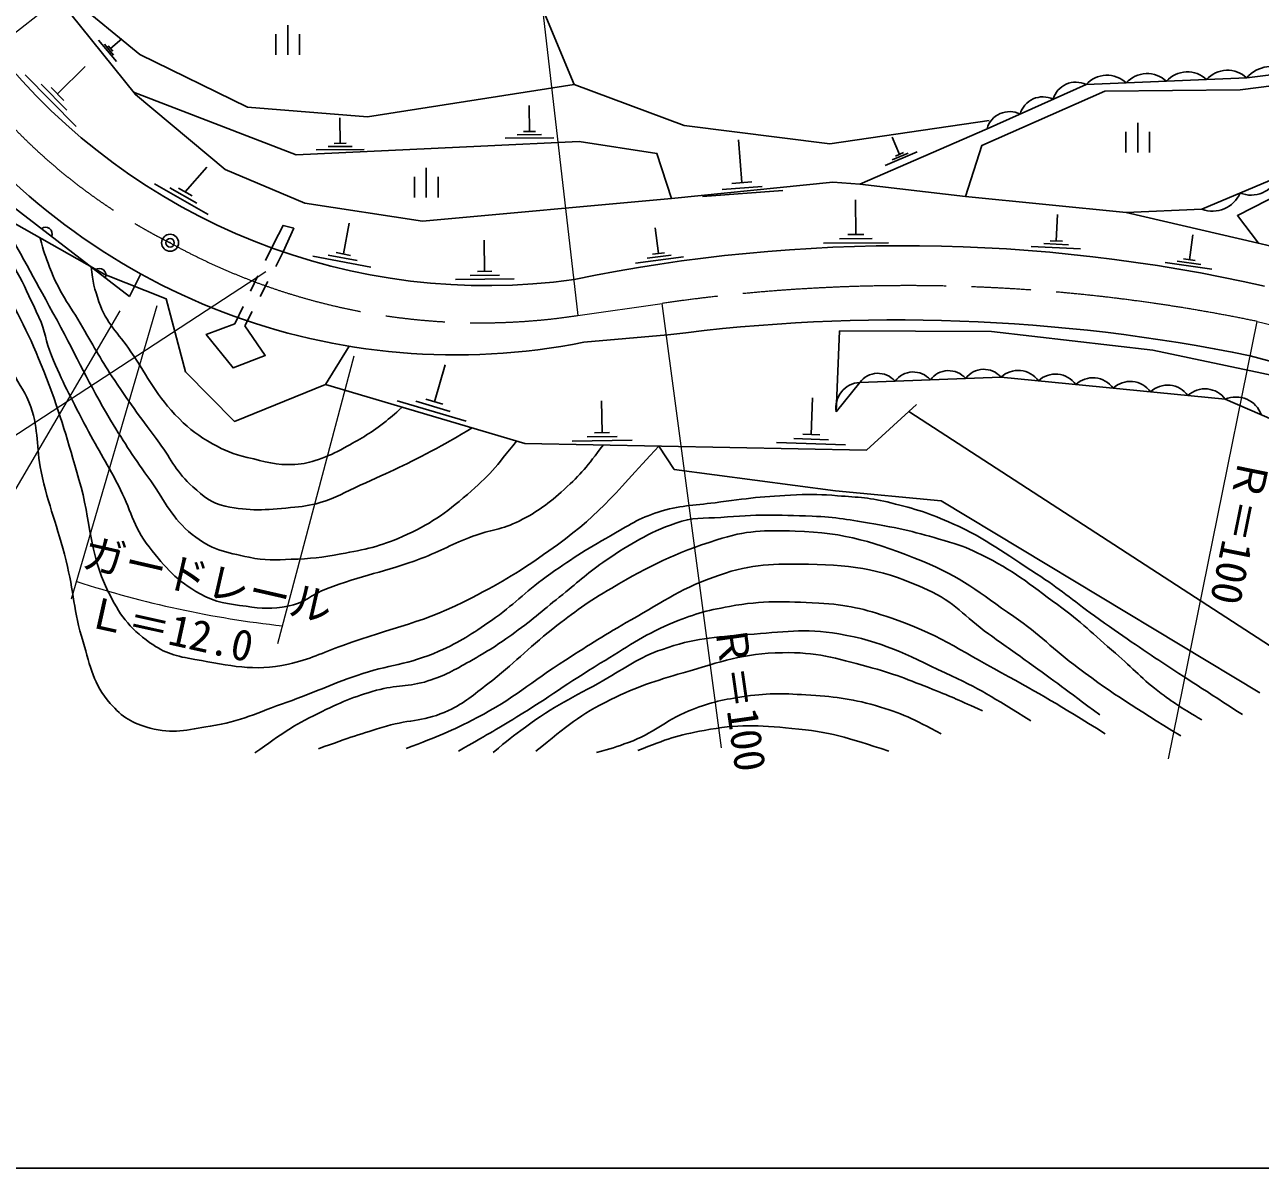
# Model space of a CAD drawing. Units: millimetres, scale not verified. Extents: x 40000 to 680000, y 20000 to 380000.
# Drawn here: x 272972 to 345865, y 205000 to 272468 of the extents above; entities that cross this region are included whole.
import ezdxf
from ezdxf.enums import TextEntityAlignment as Align

# ---------------------------------------------------------------- set-up
doc = ezdxf.new("R2010")
doc.units = ezdxf.units.MM
doc.header["$LTSCALE"] = 1000
doc.header["$PDMODE"] = 32
doc.header["$PDSIZE"] = 500
doc.linetypes.add('CHAIN', pattern=[18.5, 12, -1.5, 3.5, -1.5])
for name, color, linetype, lineweight in [('M-BGD', 7, 'Continuous', 25), ('M-BMK', 2, 'CHAIN', 13), ('M-BMK-SRVR', 3, 'Continuous', 25), ('M-STR-HTXT', 7, 'Continuous', 13), ('M-TTL-BAND', 7, 'Continuous', 25)]:
    doc.layers.add(name, color=color, linetype=linetype, lineweight=lineweight)
doc.styles.add('ＭＳ ゴシック', font='')
doc.styles.get('ＭＳ ゴシック').set_extended_font_data('MS Gothic')

msp = doc.modelspace()

# ---------------------------------------------------------------- linework, layer by layer
at = {"layer": 'M-BGD'}
for p, q in [((287790, 270684), (287790, 271909)), ((288490, 270684), (288490, 272434)), ((289190, 270684), (289190, 271909)), ((278392, 270292), (277335, 271556)), ((278212, 270679), (277683, 271310)), ((278164, 270907), (277900, 271223)), ((278032, 271065), (278706, 271629)), ((274904, 268389), (276535, 269993)), ((276000, 266458), (272992, 269517)), ((275452, 267424), (273948, 268953)), ((275280, 268006), (274528, 268771)), ((302748, 266167), (302733, 267695)), ((291575, 265469), (291559, 266978)), ((303106, 266170), (302390, 266163)), ((329745, 266330), (322234, 263053)), ((337939, 264923), (337939, 266148)), ((338639, 264923), (338639, 266673)), ((339339, 264923), (339339, 266148)), ((291928, 265472), (291221, 265465)), ((304185, 265799), (301319, 265770)), ((303466, 265983), (302033, 265968)), ((315277, 263150), (315089, 265677)), ((324574, 264819), (324148, 265824)), ((292993, 265106), (290164, 265077)), ((292284, 265287), (290869, 265273)), ((325623, 264968), (323739, 264168)), ((325099, 264893), (324157, 264493)), ((324810, 264919), (324339, 264719)), ((282446, 262599), (283721, 264068)), ((296665, 262272), (296665, 264022)), ((295965, 262272), (295965, 263497)), ((297365, 262272), (297365, 263497)), ((315869, 263195), (314685, 263106)), ((283792, 261276), (280620, 263077)), ((283119, 261938), (281533, 262838)), ((282843, 262374), (282050, 262824)), ((317692, 262695), (312956, 262342)), ((316485, 262923), (314116, 262746)), ((322007, 260095), (321993, 262140)), ((333824, 259709), (333899, 261263)), ((337953, 261394), (342419, 261590)), ((291774, 258943), (292123, 260767)), ((310371, 258969), (310174, 260483)), ((287168, 258550), (287661, 259569)), ((300107, 257920), (300083, 259765)), ((323927, 259597), (320094, 259571)), ((322967, 259846), (321050, 259833)), ((322486, 260098), (321528, 260092)), ((334544, 259479), (333086, 259550)), ((334189, 259691), (333460, 259726)), ((341685, 258601), (341895, 260075)), ((288227, 259061), (287783, 258210)), ((293397, 258160), (289976, 258814)), ((292585, 258551), (290875, 258879)), ((292202, 258861), (291346, 259025)), ((311840, 258776), (309002, 258406)), ((311106, 258873), (309687, 258688)), ((310726, 259016), (310017, 258923)), ((335263, 259250), (332348, 259390)), ((343015, 258036), (340251, 258430)), ((342350, 258319), (340968, 258516)), ((342031, 258552), (341340, 258651)), ((279156, 256436), (279831, 257762)), ((286298, 256749), (286733, 257650)), ((287320, 257323), (286857, 256437)), ((301843, 257482), (298384, 257436)), ((300975, 257701), (299245, 257678)), ((300540, 257926), (299675, 257914)), ((285370, 254830), (285863, 255849)), ((286394, 255550), (285949, 254698)), ((321050, 254402), (320852, 249623)), ((305962, 253741), (310911, 254163)), ((290718, 251233), (292108, 253501)), ((297139, 250224), (297781, 252398)), ((345270, 252938), (350749, 251431)), ((299016, 249079), (294941, 250282)), ((298078, 249651), (296040, 250253)), ((297649, 250074), (296630, 250374)), ((307030, 248402), (307000, 250282)), ((319377, 248287), (319454, 250454)), ((325141, 249649), (348237, 234642)), ((308800, 247960), (305275, 247904)), ((307915, 248181), (306152, 248153)), ((307471, 248409), (306589, 248395)), ((320383, 247980), (318352, 248052)), ((319885, 248269), (318869, 248305)), ((310373, 247606), (311278, 246220)), ((321389, 247673), (317327, 247818)), ((311278, 246220), (320804, 244973)), ((320804, 244973), (327035, 244376)), ((327035, 244376), (345844, 233050))]:
    msp.add_line(p, q, dxfattribs=at)
for points in [[(251880, 301269), (266665, 284301), (279501, 268345), (284793, 263922), (289493, 261947), (296444, 260881), (311136, 262224), (320654, 263171), (322234, 263053), (328474, 262342), (337953, 261394), (354225, 257603), (358648, 256141), (368641, 257603), (380499, 259232)], [(325592, 250058), (322630, 247372), (302487, 247757), (290718, 251233), (285347, 249060), (282463, 251983), (281318, 256288), (277698, 257723), (268746, 262778), (255818, 283477)], [(279156, 256436), (269362, 263966), (264096, 271207)], [(342419, 261590), (351428, 265382), (353482, 266527), (358340, 269884), (355891, 270634), (350085, 269963), (345070, 269331), (335591, 268936), (329745, 266330)], [(328474, 262342), (329430, 265342), (336697, 268541), (344675, 268620), (354232, 269845), (358340, 269884)], [(345766, 259574), (344517, 261208), (361368, 269818)], [(311136, 262224), (310266, 264872), (305685, 265583), (299879, 265306), (288979, 264793), (279388, 268485)], [(305397, 268936), (311884, 266512), (320474, 265446), (329861, 266815)], [(287661, 259569), (288214, 260622), (288846, 260464), (288227, 259061)], [(285370, 254830), (283685, 254198), (285265, 252223), (287161, 252960), (285949, 254698)], [(353001, 248201), (350237, 251006), (339534, 253257), (330015, 254363), (321050, 254402)], [(350197, 247609), (343799, 250374), (330568, 251677), (322235, 251361), (320852, 249623)]]:
    msp.add_lwpolyline(points, dxfattribs=at)
msp.add_lwpolyline([(274268, 278686), (275227, 279552), (275396, 279461), (288651, 275690), (303462, 273557), (305397, 268936), (293193, 267041), (286124, 267594), (279765, 270714), (275736, 274031)], close=True, dxfattribs=at)
for centre, radius, start, end in [((300205, 294145), 37072, 218.60328, 278.03907), ((343933, 268126), 1656, 46.66248, 138.10941), ((346492, 268152), 1847, 54.01217, 140.3489), ((334978, 267691), 1388, 63.80546, 164.26312), ((336824, 267830), 1656, 46.66248, 138.10941), ((339193, 267929), 1656, 46.66248, 138.10941), ((341563, 268028), 1656, 46.66248, 138.10941), ((298380, 291389), 38404, 216.84463, 281.38705), ((333030, 266822), 1388, 63.80546, 164.26312), ((331081, 265953), 1388, 63.80546, 164.26312), ((345315, 264158), 1743, 248.31233, 337.33502), ((343063, 263210), 1743, 248.31233, 337.33502), ((274207, 260134), 384, 335.12668, 129.76591), ((324839, 163406), 96022, 77.20234, 101.68623), ((277379, 257696), 384, 335.12668, 129.76591), ((324447, 151320), 103730, 78.41984, 97.49862), ((323308, 250564), 1337, 40.92187, 143.42075), ((325391, 250643), 1337, 40.92187, 143.42075), ((327475, 250722), 1337, 40.92187, 143.42075), ((329558, 250801), 1337, 40.92187, 143.42075), ((331575, 250596), 1477, 35.79446, 132.95372), ((333780, 250378), 1477, 35.79446, 132.95372), ((335985, 250161), 1477, 35.79446, 132.95372), ((322313, 249880), 1483, 93.01083, 189.98786), ((338190, 249944), 1477, 35.79446, 132.95372), ((340395, 249727), 1477, 35.79446, 132.95372), ((342601, 249509), 1477, 35.79446, 132.95372), ((344429, 248904), 1599, 20.0548, 113.20698)]:
    msp.add_arc(centre, radius, start, end, dxfattribs=at)
for points, knots in [([(198536, 289936), (200000, 290008), (200525, 290091), (201766, 290375), (203760, 290831), (204688, 291659), (206576, 292446), (208194, 293121), (209091, 293524), (210736, 294131), (211495, 294412), (211909, 294624), (212702, 294781), (213854, 295009), (214540, 295117), (215703, 294956), (217594, 294696), (218522, 293976), (220250, 293166), (220951, 292837), (221283, 292539), (221917, 292095), (223588, 290928), (224274, 289939), (225972, 288813), (227294, 287936), (228062, 287482), (229465, 286742), (231369, 285737), (232474, 285248), (234433, 284354), (236050, 283616), (237002, 283304), (238611, 282546), (239828, 281973), (240581, 281768), (241700, 281019), (242229, 280665), (242530, 280445), (242929, 279948), (243426, 279329), (243713, 278909), (243824, 278123), (243964, 277128), (243676, 276562), (243613, 275560), (243523, 274122), (243611, 273307), (243455, 271874), (243326, 270692), (243047, 270065), (242806, 268902), (242422, 267046), (242313, 265984), (241873, 264142), (241389, 262118), (240941, 261030), (240451, 259007), (240040, 257314), (239819, 256359), (239555, 254637), (239357, 253341), (239103, 252589), (239292, 251293), (239412, 250473), (239689, 250032), (240187, 249371), (240622, 248794), (240985, 248564), (241583, 248159), (242521, 247526), (243013, 246926), (244137, 246790), (245144, 246668), (245797, 246785), (246691, 247264), (247518, 247707), (247775, 248252), (248402, 248949), (249198, 249835), (249575, 250396), (250219, 251398), (252223, 254514), (253042, 256443), (254958, 259613), (255574, 260631), (255786, 261316), (256617, 262167), (257408, 262976), (257837, 263492), (258829, 264036), (259509, 264409), (259989, 264394), (260751, 264537), (261926, 264756), (262613, 264801), (263805, 264721), (264412, 264680), (264722, 264462), (265280, 264221), (266779, 263572), (267530, 263008), (268861, 262062), (269916, 261311), (270402, 260740), (271230, 259745), (272532, 258179), (272933, 257053), (273811, 255216), (274212, 254376), (274189, 253809), (274548, 252951), (275214, 251360), (275673, 250505), (276470, 248976), (277230, 247518), (277734, 246745), (278497, 245289), (279234, 243884), (279333, 242903), (280314, 241656), (281300, 240404), (281929, 239676), (283316, 238891), (284271, 238351), (284942, 238313), (286028, 238154), (286979, 238015), (287543, 237990), (288490, 238161), (289449, 238335), (289860, 238825), (290767, 239181), (292899, 240017), (294211, 240152), (296349, 240971), (297562, 241436), (298186, 241835), (299403, 242288), (300458, 242680), (301137, 242676), (302142, 243183), (303275, 243756), (303851, 244210), (304801, 245052), (305818, 245953), (306146, 246406), (307093, 247669)], [0, 0, 0, 0, 1, 1, 1, 2, 2, 2, 3, 3, 3, 4, 4, 4, 5, 5, 5, 6, 6, 6, 7, 7, 7, 8, 8, 8, 9, 9, 9, 10, 10, 10, 11, 11, 11, 12, 12, 12, 13, 13, 13, 14, 14, 14, 15, 15, 15, 16, 16, 16, 17, 17, 17, 18, 18, 18, 19, 19, 19, 20, 20, 20, 21, 21, 21, 22, 22, 22, 23, 23, 23, 24, 24, 24, 25, 25, 25, 26, 26, 26, 27, 27, 27, 28, 28, 28, 29, 29, 29, 30, 30, 30, 31, 31, 31, 32, 32, 32, 33, 33, 33, 34, 34, 34, 35, 35, 35, 36, 36, 36, 37, 37, 37, 38, 38, 38, 39, 39, 39, 40, 40, 40, 41, 41, 41, 42, 42, 42, 43, 43, 43, 44, 44, 44, 45, 45, 45, 46, 46, 46, 47, 47, 47, 48, 48, 48, 49, 49, 49, 49]), ([(310373, 247606), (307615, 244584), (306753, 243439), (303896, 241420), (302199, 240222), (301193, 239621), (299354, 238656), (296545, 237182), (294716, 236925), (291731, 235852), (290487, 235404), (289824, 235026), (288532, 234746), (286419, 234288), (285135, 234661), (283003, 235022), (281915, 235206), (281256, 235371), (280357, 236010), (279107, 236896), (278555, 237678), (277885, 239055), (276720, 241447), (276921, 243094), (276170, 245646), (275480, 247993), (275137, 249327), (274261, 251610), (273396, 253866), (272772, 255083), (271593, 257192), (270886, 258457), (270651, 259327), (269592, 260317), (268418, 261414), (267662, 262005), (266169, 262598), (264963, 263078), (264213, 263433), (262922, 263301), (261222, 263127), (260173, 262912), (258762, 261949), (257864, 261337), (257511, 260795), (256831, 259948), (255951, 258852), (255536, 258175), (254795, 256981), (253989, 255683), (253631, 254900), (252899, 253558), (252254, 252376), (252084, 251592), (251266, 250522), (250460, 249466), (249999, 249102), (248809, 248170)], [0, 0, 0, 0, 1, 1, 1, 2, 2, 2, 3, 3, 3, 4, 4, 4, 5, 5, 5, 6, 6, 6, 7, 7, 7, 8, 8, 8, 9, 9, 9, 10, 10, 10, 11, 11, 11, 12, 12, 12, 13, 13, 13, 14, 14, 14, 15, 15, 15, 16, 16, 16, 17, 17, 17, 18, 18, 18, 19, 19, 19, 19]), ([(250163, 248482), (250405, 248650), (250470, 248704), (250663, 248851), (251318, 249350), (251713, 249616), (252243, 250246), (253416, 251640), (253475, 252812), (254402, 254380), (255180, 255697), (255673, 256408), (256640, 257592), (257562, 258720), (258010, 259440), (259142, 260357), (259788, 260881), (260229, 261133), (261037, 261331), (262548, 261701), (263541, 261622), (265013, 261120), (266669, 260557), (267471, 259860), (268778, 258698), (269707, 257873), (270036, 257210), (270674, 256144), (271574, 254642), (271540, 253545), (272280, 251958), (272658, 251149), (273045, 250775), (273333, 249930), (273822, 248502), (273626, 247589), (273939, 246112), (274382, 244023), (274904, 242921), (275414, 240846), (275869, 238989), (275857, 237883), (276414, 236054), (276866, 234570), (276996, 233587), (278020, 232421), (278730, 231612), (279323, 231245), (280364, 230973), (281707, 230621), (282547, 230858), (283918, 231078), (285749, 231372), (286698, 231884), (288447, 232500), (290077, 233074), (290946, 233518), (292581, 234080), (294437, 234717), (295606, 234704), (297399, 235501), (298683, 236073), (299350, 236517), (300506, 237318), (301835, 238240), (302432, 238954), (303745, 239899), (305171, 240925), (306008, 241452), (307536, 242321), (308603, 242928), (309185, 243339), (310353, 243716), (311613, 244123), (312385, 244091), (313697, 244269), (315563, 244524), (316614, 244647), (318495, 244737), (319445, 244783), (319981, 244748), (320929, 244679), (322166, 244589), (322874, 244562), (324077, 244258), (325536, 243889), (326360, 243654), (327728, 243029), (329776, 242094), (330777, 241282), (332672, 240068), (334057, 239182), (334739, 238548), (336078, 237593), (339420, 235212), (340575, 234516), (344819, 231766)], [0, 0, 0, 0, 1, 1, 1, 2, 2, 2, 3, 3, 3, 4, 4, 4, 5, 5, 5, 6, 6, 6, 7, 7, 7, 8, 8, 8, 9, 9, 9, 10, 10, 10, 11, 11, 11, 12, 12, 12, 13, 13, 13, 14, 14, 14, 15, 15, 15, 16, 16, 16, 17, 17, 17, 18, 18, 18, 19, 19, 19, 20, 20, 20, 21, 21, 21, 22, 22, 22, 23, 23, 23, 24, 24, 24, 25, 25, 25, 26, 26, 26, 27, 27, 27, 28, 28, 28, 29, 29, 29, 30, 30, 30, 31, 31, 31, 32, 32, 32, 32]), ([(271446, 261253), (273124, 258235), (273552, 257467), (274878, 255027), (276124, 252735), (276706, 251386), (278038, 249143), (278896, 247697), (279437, 246922), (280407, 245549), (281308, 244273), (281644, 243373), (282856, 242389), (283953, 241499), (284832, 241342), (286213, 241046), (287165, 240843), (287729, 240896), (288701, 240928), (289849, 240965), (290495, 241036), (291624, 241244), (293074, 241511), (293909, 241673), (295257, 242270), (296889, 242994), (297734, 243597), (299088, 244759), (300357, 245846), (300792, 246383), (301984, 247906)], [0, 0, 0, 0, 1, 1, 1, 2, 2, 2, 3, 3, 3, 4, 4, 4, 5, 5, 5, 6, 6, 6, 7, 7, 7, 8, 8, 8, 9, 9, 9, 10, 10, 10, 10]), ([(299367, 248678), (298374, 248080), (298091, 247927), (297259, 247471), (295549, 246533), (294538, 246107), (292765, 245294), (291849, 244874), (291360, 244564), (290395, 244276), (289735, 244079), (289343, 244045), (288657, 243978), (287156, 243829), (286274, 243761), (284796, 244065), (283943, 244241), (283537, 244633), (282882, 245206), (281929, 246041), (281668, 246766), (280916, 247787), (279867, 249211), (279263, 249999), (278283, 251473), (277490, 252666), (277110, 253377), (276388, 254615), (275592, 255980), (274996, 256682), (274439, 258161), (274191, 258819), (274092, 259072), (273885, 259876)], [0, 0, 0, 0, 1, 1, 1, 2, 2, 2, 3, 3, 3, 4, 4, 4, 5, 5, 5, 6, 6, 6, 7, 7, 7, 8, 8, 8, 9, 9, 9, 10, 10, 10, 11, 11, 11, 11]), ([(276886, 258181), (276993, 257258), (277083, 256903), (277353, 256124), (277801, 254834), (278464, 254305), (279231, 253175), (280299, 251603), (280731, 250570), (282075, 249226), (282757, 248544), (283217, 248227), (284054, 247747), (284797, 247321), (285262, 247146), (286095, 246944), (287173, 246683), (287795, 246465), (288903, 246523), (289461, 246552), (289773, 246640), (290303, 246817), (290920, 247022), (291247, 247193), (291817, 247506), (292754, 248020), (293292, 248303), (294134, 248963), (294578, 249310), (294741, 249439), (295233, 249899)], [0, 0, 0, 0, 1, 1, 1, 2, 2, 2, 3, 3, 3, 4, 4, 4, 5, 5, 5, 6, 6, 6, 7, 7, 7, 8, 8, 8, 9, 9, 9, 10, 10, 10, 10]), ([(342414, 231450), (341268, 232128), (340923, 232349), (340027, 233012), (338898, 233847), (338388, 234465), (337324, 235382), (336000, 236521), (335312, 237230), (333901, 238260), (332213, 239493), (331303, 240275), (329425, 241192), (328709, 241541), (328294, 241721), (327529, 241946), (325811, 242453), (324838, 242726), (323071, 243017), (321653, 243251), (320856, 243418), (319420, 243474), (317323, 243555), (316139, 243577), (314048, 243403), (313002, 243316), (312364, 243439), (311380, 243070), (309677, 242431), (308779, 241895), (307273, 240876), (306217, 240162), (305709, 239648), (304710, 238857), (303604, 237982), (303031, 237430), (301884, 236610), (300883, 235895), (300311, 235502), (299233, 234908), (298299, 234392), (297776, 234071), (296758, 233749), (295614, 233387), (294892, 233519), (293735, 233201), (292336, 232816), (291585, 232473), (290281, 231836), (288734, 231080), (288202, 230676), (286542, 229501)], [0, 0, 0, 0, 1, 1, 1, 2, 2, 2, 3, 3, 3, 4, 4, 4, 5, 5, 5, 6, 6, 6, 7, 7, 7, 8, 8, 8, 9, 9, 9, 10, 10, 10, 11, 11, 11, 12, 12, 12, 13, 13, 13, 14, 14, 14, 15, 15, 15, 16, 16, 16, 17, 17, 17, 17]), ([(290307, 229756), (292206, 230432), (292734, 230626), (294320, 231083), (295733, 231489), (296640, 231378), (297969, 232007), (298963, 232477), (299429, 232915), (300300, 233587), (301852, 234783), (302591, 235615), (304130, 236829), (305426, 237851), (306183, 238396), (307606, 239234), (309902, 240587), (311272, 241256), (313807, 242078), (315534, 242639), (316613, 242648), (318428, 242592), (321439, 242499), (323134, 241929), (325932, 240814), (328219, 239903), (329300, 238951), (331325, 237549), (332890, 236466), (333610, 235652), (335134, 234513), (337402, 232816), (338258, 232326), (341177, 230506)], [0, 0, 0, 0, 1, 1, 1, 2, 2, 2, 3, 3, 3, 4, 4, 4, 5, 5, 5, 6, 6, 6, 7, 7, 7, 8, 8, 8, 9, 9, 9, 10, 10, 10, 11, 11, 11, 11]), ([(295473, 229772), (297454, 230509), (298073, 230776), (299659, 231589), (301823, 232697), (302821, 233683), (304873, 234985), (306369, 235936), (307200, 236483), (308743, 237355), (310731, 238479), (311792, 239273), (313956, 240001), (315915, 240660), (317143, 240670), (319209, 240633), (322017, 240583), (323682, 240292), (326239, 239132), (327819, 238416), (328425, 237538), (329833, 236526), (330741, 235874), (331257, 235520), (332164, 234867), (333829, 233669), (334349, 233271), (336390, 231747)], [0, 0, 0, 0, 1, 1, 1, 2, 2, 2, 3, 3, 3, 4, 4, 4, 5, 5, 5, 6, 6, 6, 7, 7, 7, 8, 8, 8, 9, 9, 9, 9]), ([(298564, 229611), (300230, 230559), (300669, 230819), (302000, 231626), (303956, 232811), (304969, 233608), (306926, 234791), (308507, 235746), (309346, 236388), (311044, 237115), (312357, 237678), (313146, 237895), (314552, 238149), (316575, 238515), (317759, 238449), (319812, 238340), (321510, 238250), (322465, 238009), (324077, 237471), (326774, 236571), (328095, 235587), (330594, 234232), (333032, 232911), (333835, 232417), (336716, 230638)], [0, 0, 0, 0, 1, 1, 1, 2, 2, 2, 3, 3, 3, 4, 4, 4, 5, 5, 5, 6, 6, 6, 7, 7, 7, 8, 8, 8, 8]), ([(332332, 231389), (330058, 232828), (329326, 233266), (327277, 234232), (324915, 235346), (323572, 236092), (320997, 236523), (318928, 236870), (317717, 236644), (315626, 236484), (313636, 236331), (312473, 236281), (310592, 235616), (309153, 235107), (308459, 234555), (307134, 233798), (305308, 232754), (304204, 232284), (302513, 231033), (301754, 230472), (301475, 230272), (300618, 229532)], [0, 0, 0, 0, 1, 1, 1, 2, 2, 2, 3, 3, 3, 4, 4, 4, 5, 5, 5, 6, 6, 6, 7, 7, 7, 7]), ([(303135, 229614), (305023, 231144), (305681, 231722), (307558, 232655), (309149, 233446), (310119, 233735), (311824, 234235), (314059, 234891), (315340, 235372), (317669, 235420), (319670, 235461), (320791, 235106), (322724, 234591), (324256, 234182), (325083, 233835), (326555, 233248), (327711, 232787), (328098, 232618), (329478, 231984)], [0, 0, 0, 0, 1, 1, 1, 2, 2, 2, 3, 3, 3, 4, 4, 4, 5, 5, 5, 6, 6, 6, 6]), ([(327040, 230638), (325355, 231526), (324751, 231847), (323169, 232297), (321608, 232741), (320681, 232822), (319062, 232929), (317583, 233027), (316735, 233032), (315270, 232811), (314023, 232622), (313314, 232467), (312150, 231981), (310705, 231377), (310066, 230664), (308595, 230125), (307867, 229858), (307589, 229756), (306700, 229532)], [0, 0, 0, 0, 1, 1, 1, 2, 2, 2, 3, 3, 3, 4, 4, 4, 5, 5, 5, 6, 6, 6, 6]), ([(309148, 229651), (310854, 230333), (311490, 230543), (313058, 230836), (315046, 231206), (316219, 231136), (318232, 230954), (320520, 230748), (321428, 230424), (323959, 229611)], [0, 0, 0, 0, 1, 1, 1, 2, 2, 2, 3, 3, 3, 3])]:
    msp.add_open_spline(points, degree=3, knots=knots, dxfattribs=at)
at = {"layer": 'M-BMK'}
for p, q in [((305605, 255316), (310581, 256026)), ((345683, 254960), (351189, 253644))]:
    msp.add_line(p, q, dxfattribs=at)
for centre, radius, start, end in [((296914, 290153), 34199, 216.70713, 243.30032), ((299877, 292827), 37947, 241.11787, 278.68259), ((325103, 155775), 101298, 78.27804, 98.24177)]:
    msp.add_arc(centre, radius, start, end, dxfattribs=at)
at = {"layer": 'M-BMK-SRVR'}
msp.add_circle((281548, 259601), 500, dxfattribs=at)
msp.add_point((281548, 259601), dxfattribs=at)
at = {"layer": 'M-STR-HTXT'}
for p, q in [((293203, 288276), (269497, 269711)), ((302326, 283832), (305605, 255316)), ((275740, 238602), (280796, 255901)), ((314085, 229804), (310581, 256026)), ((278584, 255585), (269579, 240221)), ((340448, 229153), (345683, 254960)), ((287905, 235956), (292407, 252938))]:
    msp.add_line(p, q, dxfattribs=at)
msp.add_lwpolyline([(219029, 233675), (249420, 233230), (287200, 257908)], dxfattribs=at)
msp.add_arc((294713, 296731), 60081, 251.8926, 263.7609, dxfattribs=at)
at = {"layer": 'M-TTL-BAND'}
msp.add_line((40000, 205000), (579000, 205000), dxfattribs=at)

# ---------------------------------------------------------------- texts
at = {"layer": 'M-STR-HTXT', "style": 'ＭＳ ゴシック'}
for s, rotation, p in [('Ｒ＝100', 258.534, (344102, 247169)), ('ガードレール', 347.088, (276137, 239959)), ('Ｌ＝12.0', 347.506, (276341, 236472)), ('Ｒ＝100', 278.142, (313140, 236876))]:
    msp.add_text(s, height=1833, rotation=rotation, dxfattribs=at).set_placement(p, align=Align.BOTTOM_LEFT)

doc.saveas('drawing.dxf')
